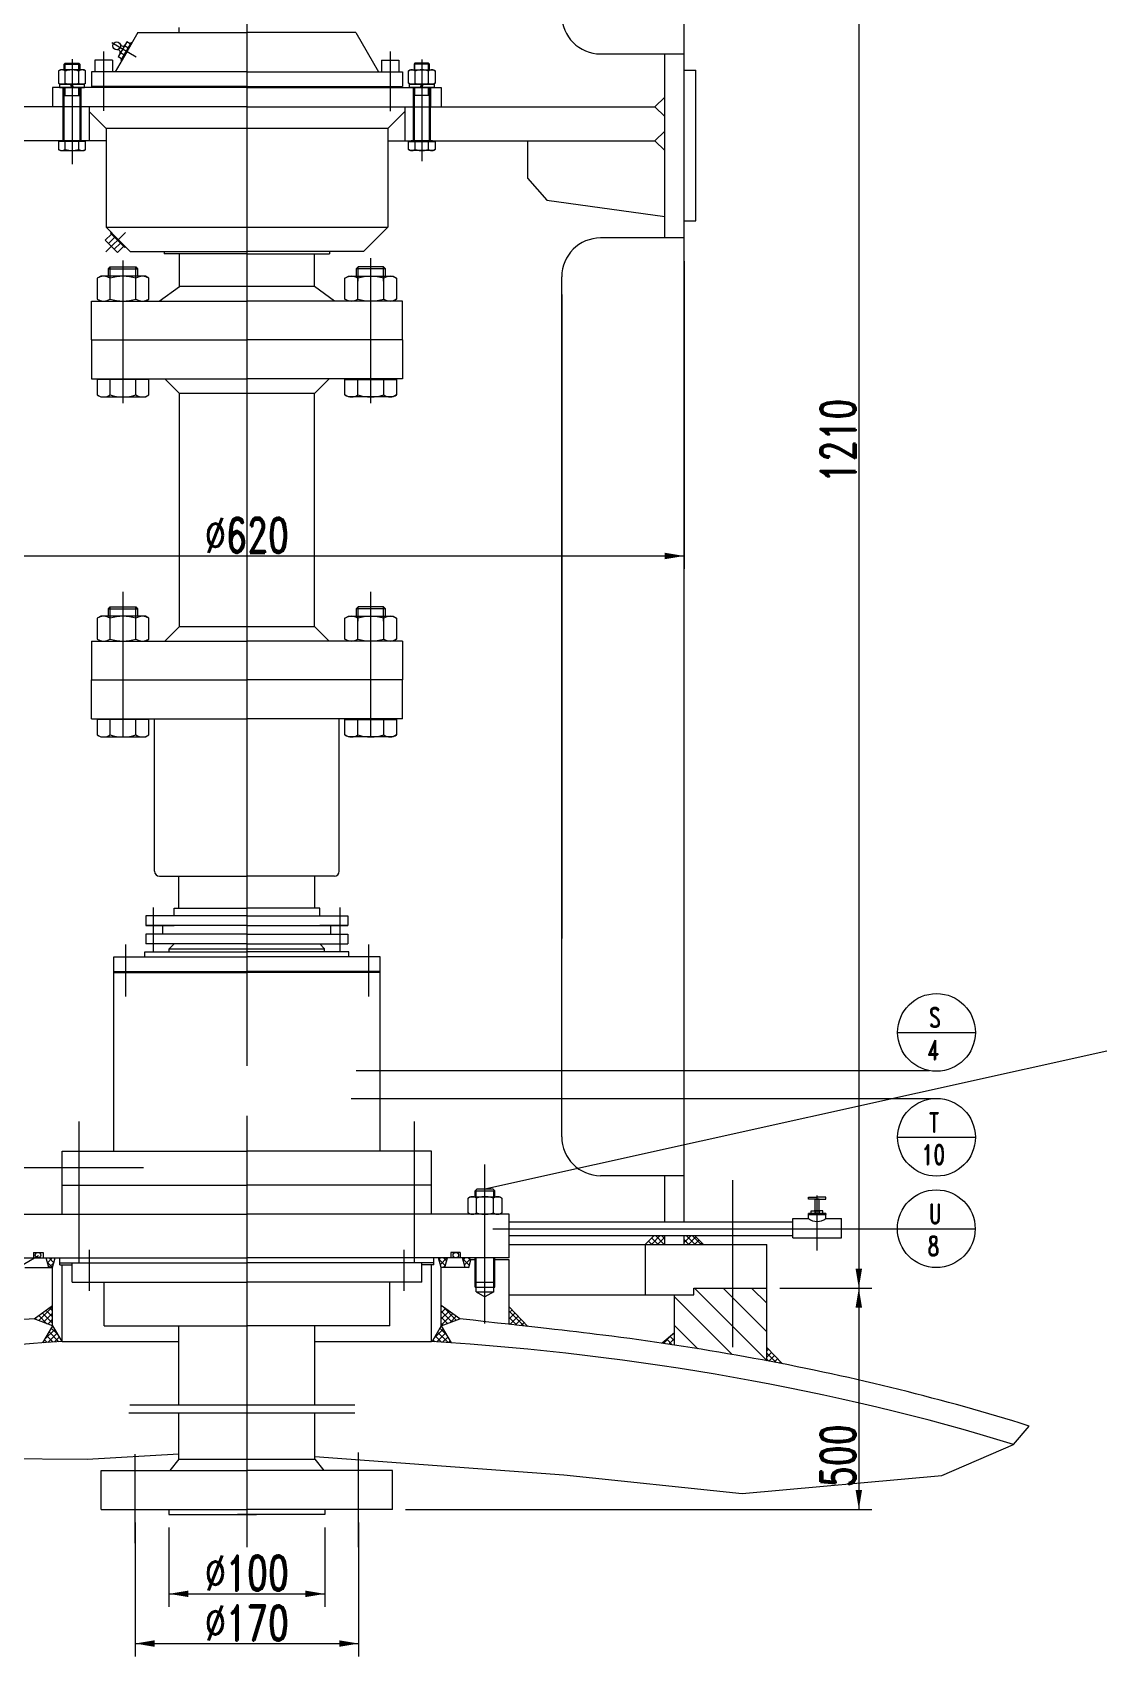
# Model space of a CAD drawing. Header units: millimetres. Extents: x -4 to 1185, y 4 to 845.
# Drawn here: x 492.6 to 647.9, y 469.7 to 706.4 of the extents above; entities that cross this region are included whole.
import ezdxf

# ---------------------------------------------------------------- set-up
doc = ezdxf.new("R2010")
doc.units = ezdxf.units.MM
doc.header["$LTSCALE"] = 20
for name, pattern in [('1BLOCK$0$DASHDOT-M', [25, 20, -2, 1, -2]), ('DASHDOT-M', [25, 20, -2, 1, -2]), ('DIVIDE-M', [27, 20, -2, 0.5, -2, 0.5, -2])]:
    doc.linetypes.add(name, pattern=pattern)
doc.layers.get('0').update_dxf_attribs({"lineweight": 18})
for name, color, linetype, lineweight in [('A1', 4, 'Continuous', 18), ('M1', 7, 'Continuous', 18), ('剖面线层', 4, 'Continuous', 18)]:
    doc.layers.add(name, color=color, linetype=linetype, lineweight=lineweight)
doc.styles.add('HZ', font='romand.shx', dxfattribs={"width": 0.7, "bigfont": 'hz.shx'})
doc.styles.add('ROMANS', font='romans.shx', dxfattribs={"width": 0.7, "bigfont": 'gbcbig.shx'})
doc.dimstyles.get("Standard").update_dxf_attribs({"dimtxt": 9, "dimasz": 2.5, "dimexe": 2, "dimexo": 0.5, "dimgap": 0.7, "dimtad": 1, "dimdec": 3, "dimrnd": 1, "dimdsep": 46, "dimtxsty": 'ROMANS', "dimcen": 0.09, "dimdle": 5, "dimadec": 0, "dimazin": 0, "dimtfac": 1, "dimtdec": 3, "dimtmove": 2, "dimatfit": 3, "dimfxl": 0, "dimtolj": 1, "dimarcsym": 0})

# ---------------------------------------------------------------- blocks, each defined once
blk = doc.blocks.new('*X40')
at = {"layer": 'A1', "linetype": 'Continuous', "transparency": 16777216}
for points in [[(460.16, 630.11), (462.99, 630.58), (462.99, 629.64)], [(587.55, 630.11), (584.72, 630.58), (584.72, 629.64)]]:
    blk.add_hatch(color=0, dxfattribs=at).paths.add_polyline_path(points, flags=0)
at = {"layer": 'A1', "color": 0, "linetype": 'Continuous', "transparency": 16777216}
for p, q in [((460.16, 673.09), (460.16, 628.22)), ((587.55, 673.09), (587.55, 628.22)), ((460.16, 630.11), (587.55, 630.11))]:
    blk.add_line(p, q, dxfattribs=at)
at = {"layer": 'A1', "color": 0, "linetype": 'Continuous', "transparency": 16777216, "insert": (523.86, 633.13), "char_height": 5.096, "width": 20.8924, "attachment_point": 5, "style": 'HZ'}
blk.add_mtext('%%C620', dxfattribs=at)
blk = doc.blocks.new('*X41')
at = {"layer": 'A1', "linetype": 'Continuous', "transparency": 16777216}
for points in [[(613, 770.42), (613.47, 767.59), (612.53, 767.59)], [(613, 523.42), (613.47, 526.25), (612.53, 526.25)]]:
    blk.add_hatch(color=0, dxfattribs=at).paths.add_polyline_path(points, flags=0)
at = {"layer": 'A1', "color": 0, "linetype": 'Continuous', "transparency": 16777216}
for p, q in [((593.69, 770.42), (614.89, 770.42)), ((613, 770.42), (613, 523.42)), ((601.47, 523.42), (614.89, 523.42))]:
    blk.add_line(p, q, dxfattribs=at)
at = {"layer": 'A1', "color": 0, "linetype": 'Continuous', "transparency": 16777216, "insert": (609.98, 646.92), "char_height": 5.096, "width": 15.7967, "attachment_point": 5, "rotation": 90, "style": 'HZ'}
blk.add_mtext('1210', dxfattribs=at)
blk = doc.blocks.new('*X42')
at = {"layer": 'A1', "linetype": 'Continuous', "transparency": 16777216}
for points in [[(613, 523.42), (613.47, 520.59), (612.53, 520.59)], [(613, 491.18), (613.47, 494.01), (612.53, 494.01)]]:
    blk.add_hatch(color=0, dxfattribs=at).paths.add_polyline_path(points, flags=0)
at = {"layer": 'A1', "color": 0, "linetype": 'Continuous', "transparency": 16777216}
for p, q in [((601.47, 523.42), (614.89, 523.42)), ((613, 523.42), (613, 491.18)), ((546.98, 491.18), (614.89, 491.18))]:
    blk.add_line(p, q, dxfattribs=at)
at = {"layer": 'A1', "color": 0, "linetype": 'Continuous', "transparency": 16777216, "insert": (609.98, 499), "char_height": 5.096, "width": 13.2489, "attachment_point": 5, "rotation": 90, "style": 'HZ'}
blk.add_mtext('500', dxfattribs=at)
blk = doc.blocks.new('*X43')
at = {"layer": 'A1', "linetype": 'Continuous', "transparency": 16777216}
for points in [[(512.49, 478.88), (515.32, 479.35), (515.32, 478.41)], [(535.22, 478.88), (532.39, 479.35), (532.39, 478.41)]]:
    blk.add_hatch(color=0, dxfattribs=at).paths.add_polyline_path(points, flags=0)
at = {"layer": 'A1', "color": 0, "linetype": 'Continuous', "transparency": 16777216}
for p, q in [((512.49, 488.55), (512.49, 476.99)), ((535.22, 488.55), (535.22, 476.99)), ((512.49, 478.88), (535.22, 478.88))]:
    blk.add_line(p, q, dxfattribs=at)
at = {"layer": 'A1', "color": 0, "linetype": 'Continuous', "transparency": 16777216, "insert": (523.86, 481.9), "char_height": 5.096, "width": 19.3637, "attachment_point": 5, "style": 'HZ'}
blk.add_mtext('%%C100', dxfattribs=at)
blk = doc.blocks.new('*X44')
at = {"layer": 'A1', "linetype": 'Continuous', "transparency": 16777216}
for points in [[(507.58, 471.64), (510.41, 472.11), (510.41, 471.16)], [(540.13, 471.64), (537.3, 472.11), (537.3, 471.16)]]:
    blk.add_hatch(color=0, dxfattribs=at).paths.add_polyline_path(points, flags=0)
at = {"layer": 'A1', "color": 0, "linetype": 'Continuous', "transparency": 16777216}
for p, q in [((507.58, 489.29), (507.58, 469.75)), ((540.13, 489.29), (540.13, 469.75)), ((507.58, 471.64), (540.13, 471.64))]:
    blk.add_line(p, q, dxfattribs=at)
at = {"layer": 'A1', "color": 0, "linetype": 'Continuous', "transparency": 16777216, "insert": (523.86, 474.65), "char_height": 5.096, "width": 19.3637, "attachment_point": 5, "style": 'HZ'}
blk.add_mtext('%%C170', dxfattribs=at)

msp = doc.modelspace()

# ---------------------------------------------------------------- hatches: boundary and pattern name
at = {"layer": '剖面线层'}
h = msp.add_hatch(dxfattribs=at)
h.set_pattern_fill('ANSI37', color=256, scale=0.2, style=0)
h.paths.add_polyline_path([(581.8905, 529.7935), (582.2412, 530.1441), (583.1901, 531.093), (584.7215, 531.093), (584.7215, 529.7935)], flags=0)
h = msp.add_hatch(dxfattribs=at)
h.set_pattern_fill('ANSI37', color=256, scale=0.2, style=0)
h.paths.add_polyline_path([(587.5524, 529.7935), (587.5524, 530.2134), (587.5524, 531.093), (589.0839, 531.093), (590.3834, 529.7935)], flags=0)
h = msp.add_hatch(dxfattribs=at)
h.set_pattern_fill('ANSI37', color=256, scale=0.2, style=0)
edge = h.paths.add_edge_path(flags=0)
edge.add_line((495.0012, 526.4105), (494.7828, 527.2256))
edge.add_line((494.7828, 527.2256), (494.6219, 527.826))
edge.add_line((494.6222, 527.8251), (494.623, 527.826))
edge.add_line((494.6219, 527.826), (495.9258, 527.826))
edge.add_line((495.9258, 527.826), (495.5465, 526.4105))
edge.add_line((495.5465, 526.4105), (495.0012, 526.4105))
h = msp.add_hatch(dxfattribs=at)
h.set_pattern_fill('ANSI37', color=256, scale=0.2, style=0)
h.paths.add_polyline_path([(552.1655, 526.4105), (551.9348, 527.2717), (551.7863, 527.826), (553.0901, 527.826), (552.7108, 526.4105)], flags=0)
h = msp.add_hatch(dxfattribs=at)
h.set_pattern_fill('ANSI37', color=256, scale=0.2, style=0)
h.paths.add_polyline_path([(555.6392, 526.4105), (555.3713, 527.4102), (555.2599, 527.826), (556.1996, 527.826), (556.4879, 527.5429), (556.1845, 526.4105)], flags=0)
h = msp.add_hatch(dxfattribs=at)
h.set_pattern_fill('ANSI37', color=256, scale=0.2, style=0)
h.paths.add_polyline_path([(492.859, 518.9694), (493.0609, 519.1132), (495.5465, 520.8849), (495.5465, 517.9241)], flags=0)
h = msp.add_hatch(dxfattribs=at)
h.set_pattern_fill('ANSI37', color=256, scale=0.2, style=0)
h.paths.add_polyline_path([(552.1655, 517.9241), (552.1655, 519.1585), (552.1655, 520.8849), (554.853, 518.9694)], flags=0)
h = msp.add_hatch(dxfattribs=at)
h.set_pattern_fill('ANSI37', color=256, scale=0.2, style=0)
edge = h.paths.add_edge_path(flags=0)
edge.add_line((562.0739, 518.1497), (562.0739, 518.9277))
edge.add_line((562.0739, 518.9277), (562.0739, 520.6923))
edge.add_line((562.0739, 520.6923), (564.7751, 517.8453))
edge.add_spline(control_points=[(564.7751, 517.8453), (563.927, 517.9409), (563.0296, 518.0419), (562.0739, 518.1497)], knot_values=[0, 0, 0, 0, 2.71830934, 2.71830934, 2.71830934, 2.71830934], weights=[1, 1, 1, 1], degree=3, periodic=0)
h = msp.add_hatch(dxfattribs=at)
h.set_pattern_fill('ANSI37', color=256, scale=0.2, style=0)
edge = h.paths.add_edge_path(flags=0)
edge.add_line((494.0978, 515.4601), (494.6338, 516.3718))
edge.add_line((494.6338, 516.3718), (495.5213, 517.8813))
edge.add_line((495.5213, 517.8813), (495.553, 517.913))
edge.add_line((495.553, 517.913), (496.8848, 515.6479))
edge.add_ellipse((523.856, 410.3473), major_axis=(-212.3214, 0), ratio=0.5, start_angle=284.366615, end_angle=285.807232)
edge = h.paths.add_edge_path(flags=0)
edge.add_line((550.8272, 515.6479), (550.9723, 515.8947))
edge.add_line((550.9723, 515.8947), (552.1655, 517.9241))
edge.add_line((552.1655, 517.9241), (553.6143, 515.4601))
edge.add_ellipse((523.856, 410.3473), major_axis=(-212.3214, 0), ratio=0.5, start_angle=254.192768, end_angle=255.633385)
h = msp.add_hatch(dxfattribs=at)
h.set_pattern_fill('ANSI37', color=256, scale=0.2, style=0)
edge = h.paths.add_edge_path(flags=0)
edge.add_line((584.3339, 515.4012), (584.4937, 515.535))
edge.add_line((584.4937, 515.535), (586.137, 516.9112))
edge.add_line((586.137, 516.9112), (586.137, 515.1313))
edge.add_spline(control_points=[(586.137, 515.1313), (585.5367, 515.2226), (584.9357, 515.3126), (584.3339, 515.4012)], knot_values=[0, 0, 0, 0, 1.82313504, 1.82313504, 1.82313504, 1.82313504], weights=[1, 1, 1, 1], degree=3, periodic=0)
h = msp.add_hatch(dxfattribs=at)
h.set_pattern_fill('ANSI37', color=256, scale=0.2, style=0)
edge = h.paths.add_edge_path(flags=0)
edge.add_line((599.584, 512.8888), (599.584, 513.9426))
edge.add_line((599.584, 513.9426), (599.584, 514.7916))
edge.add_line((599.584, 514.7916), (601.8657, 512.4008))
edge.add_spline(control_points=[(601.8657, 512.4008), (601.1268, 512.5454), (600.3864, 512.6879), (599.6444, 512.8284)], knot_values=[0, 0, 0, 0, 2.26199899, 2.26199899, 2.26199899, 2.26199899], weights=[1, 1, 1, 1], degree=3, periodic=0)
edge.add_line((599.6444, 512.8284), (599.584, 512.8888))

# ---------------------------------------------------------------- linework, layer by layer
at = {"color": 1, "linetype": 'DASHDOT-M'}
for p, q in [((523.856, 748.6261), (523.856, 555.8355)), ((502.9777, 703.6281), (502.9777, 694.9892)), ((507.7061, 702.7884), (504.1743, 704.8601)), ((544.7343, 703.6281), (544.7343, 694.9111)), ((498.3774, 702.5207), (498.3774, 687.1931)), ((549.3346, 702.4642), (549.3346, 687.6562)), ((506.1738, 677.2575), (503.3213, 674.4442)), ((506.1626, 573.5086), (506.1626, 565.8977)), ((541.5495, 573.5086), (541.5495, 565.8977)), ((523.856, 548.5398), (523.856, 485.6734)), ((606.9228, 528.9013), (606.9228, 536.9149))]:
    msp.add_line(p, q, dxfattribs=at)
at = {"color": 4, "linetype": 'Continuous'}
for p, q in [((507.9737, 706.3883), (506.3534, 703.5819)), ((507.9737, 706.3883), (523.856, 706.3883)), ((513.9477, 707.0946), (513.9477, 706.3883)), ((539.7383, 706.3883), (523.856, 706.3883)), ((539.7383, 706.3883), (543.0481, 700.6556)), ((506.3534, 703.5819), (504.6639, 700.6556)), ((506.3753, 705.0353), (505.113, 702.849)), ((505.6014, 702.5625), (505.113, 702.849)), ((505.9341, 703.1387), (505.4457, 703.4251)), ((506.9745, 704.9407), (505.4882, 702.3664)), ((506.5286, 704.1684), (506.0402, 704.4549)), ((506.8612, 704.7445), (506.3728, 705.031)), ((507.0966, 704.8691), (506.9745, 704.9407)), ((501.2084, 700.6556), (501.2084, 698.5324)), ((523.856, 700.6556), (501.2084, 700.6556)), ((501.7038, 702.3542), (501.7038, 700.6556)), ((504.2517, 702.3542), (501.7038, 702.3542)), ((504.2517, 702.3542), (504.2517, 700.6556)), ((505.6103, 702.2947), (505.4882, 702.3664)), ((523.856, 700.6556), (546.5036, 700.6556)), ((543.4604, 702.3542), (546.0082, 702.3542)), ((543.4604, 702.3542), (543.4604, 700.6556)), ((546.0082, 702.3542), (546.0082, 700.6556)), ((546.5036, 700.6556), (546.5036, 698.5324)), ((495.5465, 698.3909), (495.5465, 695.5599)), ((523.856, 698.3909), (495.5465, 698.3909)), ((497.1035, 698.3909), (497.1035, 695.5599)), ((499.6514, 698.3909), (499.6514, 695.5599)), ((523.856, 698.5324), (501.2084, 698.5324)), ((505.2425, 698.3909), (503.827, 698.3909)), ((523.856, 698.5324), (544.7343, 698.5324)), ((523.856, 698.3909), (544.7343, 698.3909)), ((544.7343, 698.5324), (546.5036, 698.5324)), ((544.7343, 698.3909), (552.1655, 698.3909)), ((548.0607, 698.3909), (548.0607, 695.5599)), ((548.0607, 698.3909), (548.0607, 695.5599)), ((550.6085, 698.3909), (550.6085, 695.5599)), ((550.6085, 698.3909), (550.6085, 695.5599)), ((552.1655, 698.3909), (552.1655, 695.5599)), ((497.1035, 695.5599), (495.5465, 695.5599)), ((500.8545, 695.5599), (497.1035, 695.5599)), ((500.8545, 695.5599), (500.8545, 694.8522)), ((500.8545, 694.8522), (503.3316, 692.3751)), ((523.856, 695.5599), (550.6085, 695.5599)), ((546.8575, 694.8522), (544.3804, 692.3751)), ((546.8575, 695.5599), (550.6085, 695.5599)), ((546.8575, 695.5599), (546.8575, 694.8522)), ((546.8575, 695.5599), (546.8575, 694.8522)), ((550.6085, 695.5599), (552.1655, 695.5599)), ((503.3316, 692.3751), (503.3316, 678.0066)), ((544.3804, 692.3751), (503.3316, 692.3751)), ((544.3804, 692.3751), (544.3804, 678.0066)), ((504.1284, 677.0096), (503.2214, 676.115)), ((503.3316, 678.0066), (544.3804, 678.0066)), ((503.3316, 678.0066), (505.12, 676.2182)), ((504.0691, 677.2691), (503.9683, 677.1697)), ((503.9683, 677.1697), (506.0702, 675.0678)), ((544.3804, 678.0066), (540.8417, 674.4679)), ((503.2214, 676.115), (505.003, 674.3334)), ((504.5988, 676.5392), (503.6913, 675.644)), ((505.4396, 675.6984), (504.5332, 674.8044)), ((505.91, 675.228), (505.003, 674.3334)), ((505.12, 676.2182), (506.8703, 674.4679)), ((506.171, 675.1672), (506.0702, 675.0678)), ((506.8703, 674.4679), (523.856, 674.4679)), ((511.8245, 674.4679), (511.8245, 674.114)), ((540.8417, 674.4679), (523.856, 674.4679)), ((535.8876, 674.4679), (535.8876, 674.114)), ((523.856, 674.114), (511.8245, 674.114)), ((523.856, 674.114), (535.8876, 674.114)), ((533.6936, 669.3736), (514.0185, 669.3736)), ((533.6936, 653.8034), (514.0185, 653.8034)), ((606.9228, 536.4002), (605.6488, 536.4002)), ((605.6561, 536.4002), (605.6561, 536.6833)), ((605.6561, 536.6833), (606.9301, 536.6833)), ((606.6397, 534.277), (606.6397, 536.4002)), ((606.6397, 536.4002), (606.9228, 536.4002)), ((607.2059, 536.4002), (606.9228, 536.4002)), ((606.9228, 536.4002), (608.1967, 536.4002)), ((608.204, 536.6833), (606.9301, 536.6833)), ((607.2059, 534.277), (607.2059, 536.4002)), ((608.204, 536.4002), (608.204, 536.6833)), ((603.3841, 533.5692), (605.6488, 533.5692)), ((603.3841, 530.7383), (603.3841, 533.5692)), ((605.6488, 533.5692), (605.6488, 534.277)), ((605.6488, 534.277), (605.6488, 534.1354)), ((605.6488, 534.1354), (605.6488, 534.277)), ((605.6488, 534.277), (606.0735, 534.277)), ((605.6488, 534.277), (606.9228, 534.277)), ((606.9228, 534.277), (605.6488, 534.277)), ((605.6488, 534.1354), (606.9228, 534.1354)), ((606.9228, 534.1354), (605.6488, 534.1354)), ((606.0735, 534.277), (606.0735, 534.7016)), ((606.0735, 534.7016), (606.9228, 534.7016)), ((606.9228, 534.7016), (606.4981, 534.7016)), ((606.4981, 534.7016), (606.6397, 534.7016)), ((606.6397, 534.7016), (606.6397, 534.277)), ((607.7721, 534.7016), (606.9228, 534.7016)), ((606.9228, 534.7016), (607.3474, 534.7016)), ((606.9228, 534.277), (608.1967, 534.277)), ((608.1967, 534.277), (606.9228, 534.277)), ((606.9228, 534.1354), (608.1967, 534.1354)), ((608.1967, 534.1354), (606.9228, 534.1354)), ((607.2059, 534.7016), (607.2059, 534.277)), ((607.3474, 534.7016), (607.2059, 534.7016)), ((607.7721, 534.277), (607.7721, 534.7016)), ((608.1967, 534.277), (607.7721, 534.277)), ((608.1967, 534.1354), (608.1967, 534.277)), ((608.1967, 534.277), (608.1967, 534.1354)), ((608.1967, 533.5692), (608.1967, 534.277)), ((608.1967, 533.5692), (610.4615, 533.5692)), ((610.4615, 530.7383), (610.4615, 533.5692)), ((603.3841, 530.7383), (605.6488, 530.7383)), ((603.3841, 530.7383), (610.4615, 530.7383))]:
    msp.add_line(p, q, dxfattribs=at)
at = {"color": 4, "linetype": 'DASHDOT-M'}
for p, q in [((492.7863, 528.6356), (492.7863, 527.826)), ((494.1593, 528.6356), (494.1593, 527.826)), ((553.5527, 528.6356), (553.5527, 527.826)), ((553.5527, 528.6356), (553.5527, 527.826)), ((553.5527, 528.6356), (553.5527, 527.826)), ((554.9257, 528.6356), (554.9257, 527.826)), ((554.9257, 528.6356), (554.9257, 527.826)), ((554.9257, 528.6356), (554.9257, 527.826))]:
    msp.add_line(p, q, dxfattribs=at)
at = {"color": 4, "linetype": 'Continuous'}
msp.add_circle((504.8878, 704.4416), 0.5671, dxfattribs=at)
for centre, radius, start, end in [((505.027, 703.4924), 0.3822, 324.752417, 101.830877), ((505.7842, 704.7833), 0.3822, 197.377942, 334.456402), ((606.9228, 535.2678), 2.1232, 233.130102, 306.869898)]:
    msp.add_arc(centre, radius, start, end, dxfattribs=at)
at = {"layer": 'A1', "color": 4, "linetype": 'Continuous'}
for p, q in [((587.5524, 533.0747), (587.5524, 767.3656)), ((587.5524, 533.0747), (587.5524, 764.7625)), ((575.3849, 703.2616), (587.5524, 703.2616)), ((584.7215, 676.451), (584.7215, 703.2616)), ((584.7215, 676.451), (584.7215, 703.2616)), ((587.5524, 700.9025), (589.251, 700.9025)), ((589.251, 678.9626), (589.251, 700.9025)), ((584.7215, 696.9754), (583.306, 695.5599)), ((523.856, 695.5599), (464.406, 695.5599)), ((500.8545, 694.8522), (500.8545, 690.6057)), ((546.8575, 694.8522), (546.8575, 690.6057)), ((552.1655, 695.5599), (583.306, 695.5599)), ((583.306, 695.5599), (584.7215, 694.1444)), ((584.7215, 692.0212), (583.306, 690.6057)), ((503.3316, 690.6057), (464.406, 690.6057)), ((544.3804, 690.6057), (583.306, 690.6057)), ((564.7276, 690.6057), (564.7276, 685.1841)), ((583.306, 690.6057), (584.7215, 689.1903)), ((564.7276, 685.1841), (567.5313, 681.9616)), ((567.5313, 681.9616), (584.7215, 679.5606)), ((587.5524, 678.9626), (589.251, 678.9626)), ((587.5524, 676.451), (575.3849, 676.451)), ((503.6855, 671.9686), (503.9509, 672.234)), ((503.9509, 672.234), (507.6665, 672.234)), ((503.9509, 671.9686), (503.9509, 672.234)), ((507.6665, 672.234), (507.9319, 671.9686)), ((507.6665, 671.9686), (507.6665, 672.234)), ((514.0185, 669.3736), (514.0185, 674.114)), ((533.6936, 669.3736), (533.6936, 674.114)), ((533.6936, 669.3736), (533.6936, 672.6433)), ((540.0455, 672.234), (539.7801, 671.9686)), ((540.0455, 671.9686), (540.0455, 672.234)), ((543.7612, 672.234), (540.0455, 672.234)), ((543.7612, 671.9686), (543.7612, 672.234)), ((544.0266, 671.9686), (543.7612, 672.234)), ((502.5531, 670.874), (502.0495, 670.5832)), ((502.0495, 670.5832), (502.0495, 667.5412)), ((505.8087, 670.874), (502.5531, 670.874)), ((503.6855, 670.874), (503.6855, 671.9686)), ((503.6855, 671.9686), (507.9319, 671.9686)), ((503.9291, 667.5412), (503.9291, 670.5832)), ((503.9509, 670.1663), (503.9509, 671.9686)), ((509.0643, 670.874), (505.8087, 670.874)), ((507.6665, 670.1663), (507.6665, 671.9686)), ((507.6883, 667.5412), (507.6883, 670.5832)), ((507.9319, 671.9686), (507.9319, 670.874)), ((509.5679, 670.5832), (509.0643, 670.874)), ((509.5679, 667.5412), (509.5679, 670.5832)), ((538.1441, 670.5832), (538.6477, 670.874)), ((538.1441, 667.5412), (538.1441, 670.5832)), ((538.6477, 670.874), (541.9033, 670.874)), ((544.0266, 671.9686), (539.7801, 671.9686)), ((539.7801, 671.9686), (539.7801, 670.874)), ((540.0237, 667.5412), (540.0237, 670.5832)), ((540.0455, 670.1663), (540.0455, 671.9686)), ((541.9033, 670.874), (545.1589, 670.874)), ((543.7612, 670.1663), (543.7612, 671.9686)), ((543.783, 667.5412), (543.783, 670.5832)), ((544.0266, 670.874), (544.0266, 671.9686)), ((545.1589, 670.874), (545.6626, 670.5832)), ((545.6626, 670.5832), (545.6626, 667.5412)), ((569.723, 545.472), (569.723, 670.7891)), ((502.0495, 667.5412), (502.5531, 667.2504)), ((509.0643, 667.2504), (509.5679, 667.5412)), ((511.0764, 667.2504), (514.0185, 669.3736)), ((536.6356, 667.2504), (533.6936, 669.3736)), ((538.6477, 667.2504), (538.1441, 667.5412)), ((545.6626, 667.5412), (545.1589, 667.2504)), ((569.723, 668.186), (569.723, 574.3922)), ((501.2084, 661.5885), (501.2084, 667.2504)), ((501.2084, 667.2504), (505.8087, 667.2504)), ((503.3316, 667.2504), (523.856, 667.2504)), ((505.8087, 667.2504), (509.0643, 667.2504)), ((544.3804, 667.2504), (523.856, 667.2504)), ((541.9033, 667.2504), (538.6477, 667.2504)), ((546.5036, 667.2504), (541.9033, 667.2504)), ((546.5036, 661.5885), (546.5036, 667.2504)), ((501.2084, 661.5885), (501.2084, 655.9266)), ((501.2084, 661.5885), (523.856, 661.5885)), ((508.4273, 661.5885), (511.8245, 661.5885)), ((508.4273, 661.5885), (511.8245, 661.5885)), ((508.4273, 661.5885), (511.8245, 661.5885)), ((546.5036, 661.5885), (523.856, 661.5885)), ((539.2847, 661.5885), (535.8876, 661.5885)), ((539.2847, 661.5885), (535.8876, 661.5885)), ((539.2847, 661.5885), (535.8876, 661.5885)), ((546.5036, 661.5885), (546.5036, 655.9266)), ((501.2084, 655.9266), (508.8307, 655.9266)), ((502.0495, 655.8133), (502.0495, 653.5704)), ((505.8087, 655.8133), (502.0495, 655.8133)), ((502.7867, 655.8133), (502.7867, 655.9266)), ((503.3316, 655.9266), (523.856, 655.9266)), ((503.9291, 653.5704), (503.9291, 655.8133)), ((509.5679, 655.8133), (505.8087, 655.8133)), ((507.6883, 653.5704), (507.6883, 655.8133)), ((508.8307, 655.9266), (508.8307, 655.8133)), ((509.5679, 653.5704), (509.5679, 655.8133)), ((511.8952, 655.9266), (514.0185, 653.8034)), ((544.3804, 655.9266), (523.856, 655.9266)), ((535.8168, 655.9266), (533.6936, 653.8034)), ((538.1441, 655.8133), (541.9033, 655.8133)), ((538.1441, 653.5704), (538.1441, 655.8133)), ((546.5036, 655.9266), (538.8813, 655.9266)), ((538.8813, 655.9266), (538.8813, 655.8133)), ((540.0237, 653.5704), (540.0237, 655.8133)), ((541.9033, 655.8133), (545.6626, 655.8133)), ((543.783, 653.5704), (543.783, 655.8133)), ((544.9254, 655.8133), (544.9254, 655.9266)), ((545.6626, 655.8133), (545.6626, 653.5704)), ((502.0495, 653.5704), (502.5531, 653.2796)), ((502.5531, 653.2796), (509.0643, 653.2796)), ((509.0643, 653.2796), (509.5679, 653.5704)), ((514.0185, 619.8319), (514.0185, 653.8034)), ((533.6936, 619.8319), (533.6936, 653.8034)), ((538.6477, 653.2796), (538.1441, 653.5704)), ((545.1589, 653.2796), (538.6477, 653.2796)), ((545.6626, 653.5704), (545.1589, 653.2796)), ((503.6855, 622.427), (503.9509, 622.6924)), ((503.6855, 622.427), (507.9319, 622.427)), ((503.6855, 621.3323), (503.6855, 622.427)), ((503.9509, 622.6924), (507.6665, 622.6924)), ((503.9509, 622.427), (503.9509, 622.6924)), ((503.9509, 620.6246), (503.9509, 622.427)), ((507.6665, 622.6924), (507.9319, 622.427)), ((507.6665, 622.427), (507.6665, 622.6924)), ((507.6665, 620.6246), (507.6665, 622.427)), ((507.9319, 622.427), (507.9319, 621.3323)), ((540.0455, 622.6924), (539.7801, 622.427)), ((539.7801, 622.427), (539.7801, 621.3323)), ((544.0266, 622.427), (539.7801, 622.427)), ((543.7612, 622.6924), (540.0455, 622.6924)), ((540.0455, 622.427), (540.0455, 622.6924)), ((540.0455, 620.6246), (540.0455, 622.427)), ((544.0266, 622.427), (543.7612, 622.6924)), ((543.7612, 622.427), (543.7612, 622.6924)), ((543.7612, 620.6246), (543.7612, 622.427)), ((544.0266, 621.3323), (544.0266, 622.427)), ((502.5531, 621.3323), (502.0495, 621.0416)), ((502.0495, 621.0416), (502.0495, 617.9995)), ((505.8087, 621.3323), (502.5531, 621.3323)), ((503.9291, 617.9995), (503.9291, 621.0416)), ((509.0643, 621.3323), (505.8087, 621.3323)), ((507.6883, 617.9995), (507.6883, 621.0416)), ((509.5679, 621.0416), (509.0643, 621.3323)), ((509.5679, 617.9995), (509.5679, 621.0416)), ((538.1441, 621.0416), (538.6477, 621.3323)), ((538.1441, 617.9995), (538.1441, 621.0416)), ((538.6477, 621.3323), (541.9033, 621.3323)), ((540.0237, 617.9995), (540.0237, 621.0416)), ((541.9033, 621.3323), (545.1589, 621.3323)), ((543.783, 617.9995), (543.783, 621.0416)), ((545.1589, 621.3323), (545.6626, 621.0416)), ((545.6626, 621.0416), (545.6626, 617.9995)), ((501.2084, 617.7087), (501.2084, 612.0468)), ((501.2084, 617.7087), (523.856, 617.7087)), ((502.0495, 617.9995), (502.5531, 617.7087)), ((502.5531, 617.7087), (505.8087, 617.7087)), ((505.8087, 617.7087), (509.0643, 617.7087)), ((509.0643, 617.7087), (509.5679, 617.9995)), ((514.0185, 619.8319), (511.8952, 617.7087)), ((514.0185, 619.8319), (533.6936, 619.8319)), ((546.5036, 617.7087), (523.856, 617.7087)), ((533.6936, 619.8319), (535.8168, 617.7087)), ((538.6477, 617.7087), (538.1441, 617.9995)), ((541.9033, 617.7087), (538.6477, 617.7087)), ((545.1589, 617.7087), (541.9033, 617.7087)), ((545.6626, 617.9995), (545.1589, 617.7087)), ((546.5036, 617.7087), (546.5036, 612.0468)), ((501.2084, 606.3849), (501.2084, 612.0468)), ((501.2084, 612.0468), (523.856, 612.0468)), ((508.4273, 612.0468), (511.8245, 612.0468)), ((546.5036, 612.0468), (523.856, 612.0468)), ((539.4263, 612.0468), (535.8876, 612.0468)), ((539.4263, 612.0468), (535.8876, 612.0468)), ((546.5036, 606.3849), (546.5036, 612.0468)), ((501.2084, 606.3849), (523.856, 606.3849)), ((502.0495, 606.2717), (502.0495, 604.0287)), ((505.8087, 606.2717), (502.0495, 606.2717)), ((502.7867, 606.2717), (502.7867, 606.3849)), ((502.7867, 606.3849), (508.8307, 606.3849)), ((503.9291, 604.0287), (503.9291, 606.2717)), ((509.5679, 606.2717), (505.8087, 606.2717)), ((507.6883, 604.0287), (507.6883, 606.2717)), ((508.8307, 606.3849), (508.8307, 606.2717)), ((509.5679, 604.0287), (509.5679, 606.2717)), ((510.409, 584.1619), (510.409, 606.3849)), ((546.5036, 606.3849), (523.856, 606.3849)), ((537.303, 584.1619), (537.303, 606.3849)), ((538.1441, 604.0287), (538.1441, 606.2717)), ((538.1441, 606.2717), (541.9033, 606.2717)), ((544.9254, 606.3849), (538.8813, 606.3849)), ((538.8813, 606.3849), (538.8813, 606.2717)), ((540.0237, 604.0287), (540.0237, 606.2717)), ((541.9033, 606.2717), (545.6626, 606.2717)), ((543.783, 604.0287), (543.783, 606.2717)), ((544.9254, 606.2717), (544.9254, 606.3849)), ((545.6626, 606.2717), (545.6626, 604.0287)), ((502.0495, 604.0287), (502.5531, 603.738)), ((502.5531, 603.738), (509.0643, 603.738)), ((509.0643, 603.738), (509.5679, 604.0287)), ((538.6477, 603.738), (538.1441, 604.0287)), ((545.1589, 603.738), (538.6477, 603.738)), ((545.6626, 604.0287), (545.1589, 603.738)), ((511.1167, 583.4542), (523.856, 583.4542)), ((513.9477, 578.7831), (513.9477, 583.4542)), ((513.9477, 583.4542), (523.856, 583.4542)), ((513.9477, 578.7831), (513.9477, 582.3218)), ((533.7643, 583.4542), (523.856, 583.4542)), ((536.5953, 583.4542), (523.856, 583.4542)), ((533.7643, 578.7831), (533.7643, 583.4542)), ((533.7643, 578.7831), (533.7643, 582.3218)), ((533.7643, 578.7831), (533.7643, 582.3218)), ((523.856, 577.6608), (509.1527, 577.6608)), ((509.1527, 577.6608), (509.1527, 576.2453)), ((513.2399, 578.7831), (523.856, 578.7831)), ((513.2399, 577.6608), (513.2399, 578.7831)), ((534.4721, 578.7831), (523.856, 578.7831)), ((523.856, 577.6608), (538.5594, 577.6608)), ((534.4721, 577.6608), (534.4721, 578.7831)), ((534.4721, 577.6608), (534.4721, 578.7831)), ((534.4721, 577.6608), (538.5594, 577.6608)), ((538.5594, 577.6608), (538.5594, 576.2453)), ((538.5594, 577.6608), (538.5594, 576.2453)), ((509.1527, 576.2453), (513.2399, 576.2453)), ((523.856, 576.2453), (509.1527, 576.2453)), ((511.6227, 575.012), (511.6227, 576.2453)), ((523.856, 576.2453), (538.5594, 576.2453)), ((538.5594, 576.2453), (534.4721, 576.2453)), ((536.0893, 575.012), (536.0893, 576.2453)), ((536.0893, 575.012), (536.0893, 576.0575)), ((523.856, 575.012), (509.1527, 575.012)), ((509.1527, 575.012), (509.1527, 573.5965)), ((523.856, 573.5965), (509.1527, 573.5965)), ((513.2399, 573.5965), (512.5322, 572.8533)), ((512.5322, 572.8533), (535.1798, 572.8533)), ((512.5322, 572.4135), (512.5322, 572.8533)), ((523.856, 575.012), (538.5594, 575.012)), ((523.856, 573.5965), (538.5594, 573.5965)), ((534.4721, 573.5965), (535.1798, 572.8533)), ((535.1798, 572.4135), (535.1798, 572.8533)), ((538.5594, 575.012), (538.5594, 573.5965)), ((538.5594, 574.8241), (538.5594, 573.5965)), ((504.4656, 543.3962), (504.4656, 571.7057)), ((504.4656, 571.7057), (523.856, 571.7057)), ((508.9935, 572.4135), (523.856, 572.4135)), ((508.9935, 571.7057), (508.9935, 572.4135)), ((538.7185, 572.4135), (523.856, 572.4135)), ((543.2464, 571.7057), (523.856, 571.7057)), ((538.7185, 571.7057), (538.7185, 572.4135)), ((543.2464, 543.3962), (543.2464, 571.7057)), ((543.2464, 543.3962), (543.2464, 571.7057)), ((504.4656, 569.5825), (523.856, 569.5825)), ((504.4656, 569.441), (523.856, 569.441)), ((543.2464, 569.5825), (523.856, 569.5825)), ((543.2464, 569.441), (523.856, 569.441)), ((496.962, 534.1956), (496.962, 543.3962)), ((496.962, 543.3962), (523.856, 543.3962)), ((550.7501, 543.3962), (523.856, 543.3962)), ((550.7501, 543.3962), (543.2464, 543.3962)), ((550.7501, 534.1956), (550.7501, 543.3962)), ((587.5524, 539.8101), (575.3849, 539.8101)), ((584.7215, 533.0747), (584.7215, 539.8101)), ((584.7215, 533.0747), (584.7215, 539.8101)), ((496.962, 538.442), (523.856, 538.442)), ((550.7501, 538.442), (523.856, 538.442)), ((557.1197, 536.7435), (557.1197, 537.5928)), ((557.1197, 537.5928), (559.9507, 537.5928)), ((557.4028, 537.8759), (559.6676, 537.8759)), ((559.9507, 536.7435), (559.9507, 537.5928)), ((485.6382, 534.1956), (523.856, 534.1956)), ((562.0739, 534.1956), (523.856, 534.1956)), ((562.0739, 527.826), (562.0739, 534.1956)), ((562.0739, 533.0747), (603.3841, 533.0747)), ((562.0739, 531.093), (603.3841, 531.093)), ((583.1901, 531.093), (581.8905, 529.7935)), ((584.7215, 529.7935), (584.7215, 531.093)), ((587.5524, 529.7935), (587.5524, 531.093)), ((587.5524, 530.9259), (587.5524, 531.093)), ((590.3834, 529.7935), (589.0839, 531.093)), ((485.6382, 527.826), (523.856, 527.826)), ((492.7863, 528.6356), (494.1593, 528.6356)), ((495.0012, 526.4105), (494.6219, 527.826)), ((495.5465, 526.4105), (495.9258, 527.826)), ((496.6081, 526.8351), (496.6081, 527.826)), ((562.0739, 527.826), (523.856, 527.826)), ((551.1039, 526.8351), (551.1039, 527.826)), ((551.1039, 526.8351), (551.1039, 527.826)), ((562.0739, 527.826), (551.1039, 527.826)), ((552.1655, 526.4105), (551.7863, 527.826)), ((552.7108, 526.4105), (553.0901, 527.826)), ((554.9257, 528.6356), (553.5527, 528.6356)), ((554.9257, 528.6356), (553.5527, 528.6356)), ((554.9257, 528.6356), (553.5527, 528.6356)), ((555.6392, 526.4105), (555.2599, 527.826)), ((556.1996, 527.826), (556.4879, 527.5429)), ((557.1197, 524.2873), (557.1197, 527.826)), ((557.1197, 524.2873), (557.1197, 527.826)), ((559.9507, 524.2873), (559.9507, 527.826)), ((559.9507, 524.2873), (559.9507, 527.826)), ((562.0739, 529.7935), (599.584, 529.7935)), ((581.8905, 529.7935), (581.8905, 522.433)), ((599.584, 512.8398), (599.584, 529.7935)), ((491.5275, 526.4105), (495.5465, 526.4105)), ((495.5465, 517.9241), (495.5465, 526.4105)), ((496.6081, 527.1182), (523.856, 527.1182)), ((496.6081, 526.8351), (498.3774, 526.8351)), ((496.962, 515.6529), (496.962, 526.8351)), ((498.3774, 524.2873), (498.3774, 527.1182)), ((551.1039, 527.1182), (523.856, 527.1182)), ((549.3346, 524.2873), (549.3346, 527.1182)), ((551.1039, 526.8351), (549.3346, 526.8351)), ((550.7501, 515.6529), (550.7501, 526.8351)), ((550.7501, 515.6529), (550.7501, 526.8351)), ((552.1655, 517.9241), (552.1655, 526.4105)), ((556.1845, 526.4105), (552.1655, 526.4105)), ((556.1845, 526.4105), (556.4879, 527.5429)), ((557.1197, 527.5429), (556.4879, 527.5429)), ((562.0739, 527.5429), (559.9507, 527.5429)), ((562.0739, 518.1497), (562.0739, 527.5429)), ((562.0739, 518.3264), (562.0739, 527.5429)), ((498.3774, 524.2873), (523.856, 524.2873)), ((503.0485, 517.9176), (503.0485, 524.2873)), ((549.3346, 524.2873), (523.856, 524.2873)), ((544.6635, 517.9176), (544.6635, 524.2873)), ((557.1197, 524.2873), (559.9507, 524.2873)), ((557.1197, 524.2873), (559.9507, 524.2873)), ((557.1197, 523.5795), (559.9507, 523.5795)), ((557.1197, 523.5795), (559.9507, 523.5795)), ((557.2613, 522.8718), (557.2613, 524.2873)), ((557.2613, 522.8718), (557.2613, 524.2873)), ((559.8091, 522.8718), (559.8091, 524.2873)), ((559.8091, 522.8718), (559.8091, 524.2873)), ((588.9679, 523.4238), (599.584, 523.4238)), ((588.9679, 522.433), (588.9679, 523.4238)), ((492.859, 518.9694), (495.5465, 520.8849)), ((554.853, 518.9694), (552.1655, 520.8849)), ((557.2613, 522.8718), (559.8091, 522.8718)), ((557.2613, 522.8718), (558.5352, 522.1363)), ((557.2613, 522.8718), (559.8091, 522.8718)), ((557.2613, 522.8718), (558.5352, 522.1363)), ((559.8091, 522.8718), (558.5352, 522.1363)), ((559.8091, 522.8718), (558.5352, 522.1363)), ((562.0739, 522.433), (588.9679, 522.433)), ((562.0739, 520.6923), (564.7751, 517.8453)), ((586.137, 515.1313), (586.137, 522.433)), ((495.5465, 517.9241), (492.859, 518.9694)), ((552.1655, 517.9241), (554.853, 518.9694)), ((495.5465, 517.9241), (494.0978, 515.4601)), ((495.5465, 517.9241), (496.8848, 515.6479)), ((503.0485, 517.9176), (523.856, 517.9176)), ((513.9477, 506.4374), (513.9477, 517.9176)), ((544.6635, 517.9176), (523.856, 517.9176)), ((533.7643, 506.4374), (533.7643, 517.9176)), ((552.1655, 517.9241), (550.8272, 515.6479)), ((552.1655, 517.9241), (553.6143, 515.4601)), ((586.137, 516.9112), (584.3339, 515.4012)), ((496.962, 515.6529), (513.9477, 515.6529)), ((533.7643, 515.6529), (550.7501, 515.6529)), ((599.584, 514.7916), (601.8657, 512.4008)), ((513.9477, 499.8716), (513.9477, 505.2732)), ((513.9477, 498.52), (513.9477, 505.2732)), ((533.7643, 499.8716), (533.7643, 505.2732)), ((533.7643, 498.52), (533.7643, 505.2732)), ((513.9477, 498.52), (512.6296, 496.843)), ((513.9477, 498.52), (533.7643, 498.52)), ((533.7643, 498.52), (535.0825, 496.843)), ((502.6239, 491.1811), (502.6239, 496.843)), ((502.6239, 496.843), (523.856, 496.843)), ((545.0882, 496.843), (523.856, 496.843)), ((545.0882, 491.1811), (545.0882, 496.843)), ((502.6239, 491.1811), (523.856, 491.1811)), ((512.4877, 491.1811), (512.4877, 490.4337)), ((512.4877, 490.4337), (525.2395, 490.4337)), ((535.2243, 490.4337), (522.4725, 490.4337)), ((545.0882, 491.1811), (523.856, 491.1811)), ((535.2243, 491.1811), (535.2243, 490.4337))]:
    msp.add_line(p, q, dxfattribs=at)
at = {"layer": 'A1', "color": 4, "linetype": '1BLOCK$0$DASHDOT-M'}
for p, q in [((496.6789, 700.9387), (496.4161, 700.787)), ((496.4161, 700.787), (496.4161, 698.9955)), ((498.3774, 700.9387), (496.6789, 700.9387)), ((497.2451, 701.788), (497.3866, 701.9295)), ((497.2451, 701.788), (499.5098, 701.788)), ((497.2451, 700.9387), (497.2451, 701.788)), ((497.3866, 701.9295), (499.3683, 701.9295)), ((497.3866, 701.788), (497.3866, 701.9295)), ((497.3968, 698.9955), (497.3968, 700.787)), ((500.076, 700.9387), (498.3774, 700.9387)), ((499.3581, 698.9955), (499.3581, 700.787)), ((499.3683, 701.9295), (499.5098, 701.788)), ((499.3683, 701.788), (499.3683, 701.9295)), ((499.5098, 701.788), (499.5098, 700.9387)), ((500.3388, 700.787), (500.076, 700.9387)), ((500.3388, 698.9955), (500.3388, 700.787)), ((547.3732, 700.787), (547.636, 700.9387)), ((547.3732, 698.9955), (547.3732, 700.787)), ((547.636, 700.9387), (549.3346, 700.9387)), ((548.3438, 701.9295), (548.2022, 701.788)), ((550.467, 701.788), (548.2022, 701.788)), ((548.2022, 701.788), (548.2022, 700.9387)), ((550.3254, 701.9295), (548.3438, 701.9295)), ((548.3438, 701.788), (548.3438, 701.9295)), ((548.3539, 698.9955), (548.3539, 700.787)), ((549.3346, 700.9387), (551.0332, 700.9387)), ((550.3153, 698.9955), (550.3153, 700.787)), ((550.467, 701.788), (550.3254, 701.9295)), ((550.3254, 701.788), (550.3254, 701.9295)), ((550.467, 700.9387), (550.467, 701.788)), ((551.0332, 700.9387), (551.2959, 700.787)), ((551.2959, 700.787), (551.2959, 698.9955)), ((496.4161, 698.9955), (496.6789, 698.8438)), ((500.1822, 698.8438), (496.5727, 698.8438)), ((496.5727, 698.8438), (496.5727, 698.3909)), ((496.5727, 698.3909), (500.1822, 698.3909)), ((496.6789, 698.8438), (498.3774, 698.8438)), ((497.1035, 690.6057), (497.1035, 698.3909)), ((497.2451, 690.6057), (497.2451, 698.3909)), ((498.3394, 698.3909), (498.1745, 698.8438)), ((498.3774, 698.8438), (500.076, 698.8438)), ((498.5804, 698.3909), (498.4155, 698.8438)), ((499.5098, 698.3909), (499.5098, 690.6057)), ((499.6514, 698.3909), (499.6514, 690.6057)), ((500.076, 698.8438), (500.3388, 698.9955)), ((500.1822, 698.3909), (500.1822, 698.8438)), ((547.636, 698.8438), (547.3732, 698.9955)), ((547.5299, 698.3909), (547.5299, 698.8438)), ((547.5299, 698.8438), (551.1393, 698.8438)), ((551.1393, 698.3909), (547.5299, 698.3909)), ((549.3346, 698.8438), (547.636, 698.8438)), ((548.0607, 698.3909), (548.0607, 690.6057)), ((548.2022, 698.3909), (548.2022, 690.6057)), ((549.1317, 698.3909), (549.2965, 698.8438)), ((551.0332, 698.8438), (549.3346, 698.8438)), ((549.3727, 698.3909), (549.5375, 698.8438)), ((550.467, 690.6057), (550.467, 698.3909)), ((550.6085, 690.6057), (550.6085, 698.3909)), ((551.2959, 698.9955), (551.0332, 698.8438)), ((551.1393, 698.8438), (551.1393, 698.3909)), ((497.2451, 697.2029), (499.5098, 697.2029)), ((550.467, 697.2029), (548.2022, 697.2029)), ((498.3774, 690.4925), (496.4161, 690.4925)), ((496.4161, 690.4925), (496.4161, 689.342)), ((496.4161, 689.342), (496.6789, 689.1903)), ((496.6789, 689.1903), (500.076, 689.1903)), ((496.8204, 690.4925), (496.8204, 690.6057)), ((496.8204, 690.6057), (499.9345, 690.6057)), ((497.3968, 689.342), (497.3968, 690.4925)), ((500.3388, 690.4925), (498.3774, 690.4925)), ((499.3581, 689.342), (499.3581, 690.4925)), ((499.9345, 690.6057), (499.9345, 690.4925)), ((500.076, 689.1903), (500.3388, 689.342)), ((500.3388, 689.342), (500.3388, 690.4925)), ((547.3732, 689.342), (547.3732, 690.4925)), ((547.3732, 690.4925), (549.3346, 690.4925)), ((547.636, 689.1903), (547.3732, 689.342)), ((551.0332, 689.1903), (547.636, 689.1903)), ((550.8916, 690.6057), (547.7776, 690.6057)), ((547.7776, 690.6057), (547.7776, 690.4925)), ((548.3539, 689.342), (548.3539, 690.4925)), ((549.3346, 690.4925), (551.2959, 690.4925)), ((550.3153, 689.342), (550.3153, 690.4925)), ((550.8916, 690.4925), (550.8916, 690.6057)), ((551.2959, 689.342), (551.0332, 689.1903)), ((551.2959, 690.4925), (551.2959, 689.342)), ((557.4028, 537.8759), (557.1197, 537.5928)), ((559.6676, 537.8759), (559.9507, 537.5928)), ((556.0835, 536.5538), (556.412, 536.7435)), ((556.0835, 534.3853), (556.0835, 536.5538)), ((556.412, 536.7435), (558.5352, 536.7435)), ((557.3093, 534.3853), (557.3093, 536.5538)), ((558.5352, 536.7435), (560.6584, 536.7435)), ((559.761, 534.3853), (559.761, 536.5538)), ((560.6584, 536.7435), (560.9869, 536.5538)), ((560.9869, 536.5538), (560.9869, 534.3853)), ((556.412, 534.1956), (556.0835, 534.3853)), ((560.9869, 534.3853), (560.6584, 534.1956))]:
    msp.add_line(p, q, dxfattribs=at)
at = {"layer": 'A1', "color": 7, "linetype": '1BLOCK$0$DASHDOT-M'}
for p, q in [((497.3866, 700.9387), (497.3866, 701.788)), ((499.3683, 700.9387), (499.3683, 701.788)), ((548.3438, 700.9387), (548.3438, 701.788)), ((550.3254, 700.9387), (550.3254, 701.788)), ((497.3866, 697.2029), (497.3866, 698.3909)), ((499.3683, 697.2029), (499.3683, 698.3909)), ((548.3438, 697.2029), (548.3438, 698.3909)), ((550.3254, 697.2029), (550.3254, 698.3909))]:
    msp.add_line(p, q, dxfattribs=at)
at = {"layer": 'A1', "color": 1, "linetype": 'DASHDOT-M'}
for p, q in [((505.8087, 652.3698), (505.8087, 673.1426)), ((541.9033, 652.3698), (541.9033, 673.5111)), ((505.8087, 603.7053), (505.8087, 624.9074)), ((541.9033, 603.7053), (541.9033, 624.9074)), ((499.4391, 527.1899), (499.4391, 547.6999)), ((548.273, 527.1899), (548.273, 547.6999)), ((558.5352, 518.2793), (558.5352, 541.4301)), ((594.6298, 514.8175), (594.6298, 539.1435)), ((559.6829, 532.0839), (618.6197, 532.0839)), ((584.7215, 529.7935), (584.7215, 531.093)), ((500.9253, 523.0373), (500.9253, 529.0032)), ((546.7867, 523.0373), (546.7867, 529.0032)), ((540.134, 485.6833), (540.134, 499.4818)), ((507.578, 486.2654), (507.578, 499.2153))]:
    msp.add_line(p, q, dxfattribs=at)
at = {"layer": 'A1', "color": 1, "linetype": 'Continuous'}
for p, q in [((510.2642, 572.4807), (510.2642, 578.8942)), ((537.4478, 572.4807), (537.4478, 578.8942))]:
    msp.add_line(p, q, dxfattribs=at)
at = {"layer": 'A1', "color": 7, "linetype": 'Continuous'}
for p, q in [((558.5352, 537.8759), (665.3934, 561.6449)), ((539.7949, 555.1181), (623.2965, 555.1181)), ((539.0628, 551.0363), (623.9984, 551.0363)), ((508.7812, 540.9441), (428.4578, 540.9441)), ((557.2613, 536.7435), (557.2613, 537.5928)), ((411.0524, 479.8526), (493.49, 528.1718)), ((494.623, 527.826), (494.6222, 527.8251)), ((557.2613, 524.2873), (557.2613, 527.826)), ((557.2613, 524.2873), (557.2613, 527.826)), ((559.8091, 524.2873), (559.8091, 527.826)), ((559.8091, 524.2873), (559.8091, 527.826)), ((557.1197, 523.5795), (557.1197, 524.2873)), ((557.1197, 523.5795), (557.1197, 524.2873)), ((559.9507, 523.5795), (559.9507, 524.2873)), ((559.9507, 523.5795), (559.9507, 524.2873)), ((594.6298, 517.843), (589.049, 523.4238)), ((599.584, 517.0592), (593.2193, 523.4238)), ((599.584, 521.2296), (597.3897, 523.4238)), ((594.5455, 513.7569), (586.137, 522.1654)), ((495.553, 517.913), (495.5213, 517.8813)), ((589.5326, 514.5994), (586.137, 517.9951)), ((599.6444, 512.8284), (594.6298, 517.843)), ((635.5374, 500.6352), (637.8393, 503.3277)), ((625.1129, 496.1026), (635.5374, 500.6352)), ((478.6578, 498.6631), (500.5729, 498.4839)), ((500.5729, 498.4839), (513.9477, 499.2825)), ((533.7643, 498.8861), (570.0194, 496.242)), ((570.0194, 496.242), (596.0277, 493.4951)), ((596.0277, 493.4951), (625.1129, 496.1026))]:
    msp.add_line(p, q, dxfattribs=at)
at = {"layer": 'A1', "color": 7, "linetype": 'DASHDOT-M'}
msp.add_line((559.8091, 536.7435), (559.8091, 537.5928), dxfattribs=at)
at = {"layer": 'A1', "color": 3, "linetype": 'DIVIDE-M'}
for p, q in [((506.7765, 506.4374), (539.59, 506.4374)), ((506.6429, 505.2732), (539.59, 505.2732))]:
    msp.add_line(p, q, dxfattribs=at)
at = {"layer": 'A1', "color": 4, "linetype": 'Continuous'}
for centre in [(493.4246, 528.2372), (554.2874, 528.2372), (554.2874, 528.2372)]:
    msp.add_circle(centre, 0.4032, dxfattribs=at)
for centre, radius, start, end in [((575.3849, 708.9235), 5.6619, 180, 270), ((575.3849, 670.7891), 5.6619, 90, 180), ((502.9893, 669.2099), 1.6641, 55.615753, 124.384247), ((505.8087, 664.6536), 6.2204, 72.412046, 107.587954), ((508.6281, 669.2099), 1.6641, 55.615753, 124.384247), ((539.0839, 669.2099), 1.6641, 55.615753, 124.384247), ((541.9033, 664.6536), 6.2204, 72.412046, 107.587954), ((544.7228, 669.2099), 1.6641, 55.615753, 124.384247), ((502.9893, 668.9145), 1.6641, 235.615753, 304.384247), ((505.8087, 673.4708), 6.2204, 252.412046, 287.587954), ((508.6281, 668.9145), 1.6641, 235.615753, 304.384247), ((539.0839, 668.9145), 1.6641, 235.615753, 304.384247), ((541.9033, 673.4708), 6.2204, 252.412046, 287.587954), ((544.7228, 668.9145), 1.6641, 235.615753, 304.384247), ((502.9893, 654.9438), 1.6641, 235.615753, 304.384247), ((505.8087, 659.5), 6.2204, 252.412046, 287.587954), ((508.6281, 654.9438), 1.6641, 235.615753, 304.384247), ((539.0839, 654.9438), 1.6641, 235.615753, 304.384247), ((541.9033, 659.5), 6.2204, 252.412046, 287.587954), ((544.7228, 654.9438), 1.6641, 235.615753, 304.384247), ((502.9893, 619.6682), 1.6641, 55.615753, 124.384247), ((505.8087, 615.1119), 6.2204, 72.412046, 107.587954), ((508.6281, 619.6682), 1.6641, 55.615753, 124.384247), ((539.0839, 619.6682), 1.6641, 55.615753, 124.384247), ((541.9033, 615.1119), 6.2204, 72.412046, 107.587954), ((544.7228, 619.6682), 1.6641, 55.615753, 124.384247), ((502.9893, 619.3729), 1.6641, 235.615753, 304.384247), ((505.8087, 623.9291), 6.2204, 252.412046, 287.587954), ((508.6281, 619.3729), 1.6641, 235.615753, 304.384247), ((539.0839, 619.3729), 1.6641, 235.615753, 304.384247), ((541.9033, 623.9291), 6.2204, 252.412046, 287.587954), ((544.7228, 619.3729), 1.6641, 235.615753, 304.384247), ((502.9893, 605.4021), 1.6641, 235.615753, 304.384247), ((505.8087, 609.9584), 6.2204, 252.412046, 287.587954), ((508.6281, 605.4021), 1.6641, 235.615753, 304.384247), ((539.0839, 605.4021), 1.6641, 235.615753, 304.384247), ((541.9033, 609.9584), 6.2204, 252.412046, 287.587954), ((544.7228, 605.4021), 1.6641, 235.615753, 304.384247), ((511.1167, 584.1619), 0.7077, 180, 270), ((536.5953, 584.1619), 0.7077, 270, 0), ((575.3849, 545.472), 5.6619, 180, 270)]:
    msp.add_arc(centre, radius, start, end, dxfattribs=at)
at = {"layer": 'A1', "color": 4, "linetype": '1BLOCK$0$DASHDOT-M'}
for centre, radius, start, end in [((496.9064, 700.0705), 0.8682, 55.615753, 124.384247), ((498.3774, 697.6933), 3.2454, 72.412046, 107.587954), ((499.8485, 700.0705), 0.8682, 55.615753, 124.384247), ((547.8636, 700.0705), 0.8682, 55.615753, 124.384247), ((549.3346, 697.6933), 3.2454, 72.412046, 107.587954), ((550.8056, 700.0705), 0.8682, 55.615753, 124.384247), ((496.9064, 699.7121), 0.8682, 235.615753, 304.384247), ((498.3774, 702.0892), 3.2454, 252.412046, 287.587954), ((499.8485, 699.7121), 0.8682, 235.615753, 304.384247), ((547.8636, 699.7121), 0.8682, 235.615753, 304.384247), ((549.3346, 702.0892), 3.2454, 252.412046, 287.587954), ((550.8056, 699.7121), 0.8682, 235.615753, 304.384247), ((496.9064, 690.0585), 0.8682, 235.615753, 304.384247), ((498.3774, 692.4357), 3.2454, 252.412046, 287.587954), ((499.8485, 690.0585), 0.8682, 235.615753, 304.384247), ((547.8636, 690.0585), 0.8682, 235.615753, 304.384247), ((549.3346, 692.4357), 3.2454, 252.412046, 287.587954), ((550.8056, 690.0585), 0.8682, 235.615753, 304.384247), ((556.6964, 535.6582), 1.0853, 55.615753, 124.384247), ((558.5352, 532.6867), 4.0568, 72.412046, 107.587954), ((560.3739, 535.6582), 1.0853, 55.615753, 124.384247), ((556.6964, 535.2809), 1.0853, 235.615753, 304.384247), ((558.5352, 538.2524), 4.0568, 252.412046, 287.587954), ((560.3739, 535.2809), 1.0853, 235.615753, 304.384247)]:
    msp.add_arc(centre, radius, start, end, dxfattribs=at)
at = {"layer": 'A1', "color": 4, "linetype": 'Continuous'}
for start_param, end_param in [(4.83939683, 5.20216266), (4.15849674, 4.58538113)]:
    msp.add_ellipse((523.856, 410.3473), major_axis=(-212.3214, 0), ratio=0.5, start_param=start_param, end_param=end_param, dxfattribs=at)
for points, knots in [([(492.859, 518.9694), (480.632, 518.0185), (474.0102, 516.8564), (461.7199, 515.2168), (454.8412, 514.1103), (441.3375, 511.5547), (434.7124, 510.1056), (425.5953, 507.8303), (422.9702, 507.1408), (420.3742, 506.4242)], [0, 0, 0, 0, 1262.02117636, 1262.02117636, 2916.00260503, 2916.00260503, 4569.9840337, 4569.9840337, 5248.44747676, 5248.44747676, 5248.44747676, 5248.44747676]), ([(637.8393, 503.3277), (637.0442, 503.5776), (636.2459, 503.8249), (629.2711, 505.9541), (622.9113, 507.6811), (609.8819, 510.8041), (603.2124, 512.2001), (589.6304, 514.6475), (582.718, 515.6991), (570.7383, 517.1954), (565.7139, 517.7277), (554.853, 518.9694)], [0, 0, 0, 0, 254.42140424, 254.42140424, 2214.16167449, 2214.16167449, 4173.90194474, 4173.90194474, 6133.642215, 6133.642215, 7528.08765603, 7528.08765603, 7528.08765603, 7528.08765603])]:
    msp.add_open_spline(points, degree=3, knots=knots, dxfattribs=at)
at = {"layer": 'M1', "color": 7, "linetype": 'Continuous'}
for p, q in [((618.6548, 560.6873), (629.9786, 560.6873)), ((618.6548, 545.405), (629.9786, 545.405)), ((618.6197, 532.0839), (629.9436, 532.0839))]:
    msp.add_line(p, q, dxfattribs=at)
for centre in [(624.3167, 560.6873), (624.3167, 545.405), (624.2817, 532.0839)]:
    msp.add_circle(centre, 5.6619, dxfattribs=at)

# ---------------------------------------------------------------- texts
at = {"layer": 'M1', "color": 7, "linetype": 'Continuous', "attachment_point": 7, "style": 'HZ'}
for s, insert, char_height, width in [('S', (623.2334, 561.435), 2.831, 1.48625), ('4', (622.9416, 556.744), 2.831, 1.48625), ('T', (623.2334, 546.1526), 2.831, 1.48625), ('10', (622.1688, 541.4616), 2.83095, 2.9725), ('U', (623.1983, 532.8315), 2.831, 1.48625), ('8', (623.0292, 528.1405), 2.831, 1.48625)]:
    msp.add_mtext(s, dxfattribs=dict(at, insert=insert, char_height=char_height, width=width))

# ---------------------------------------------------------------- dimensions: what is measured, and where the dimension line sits
at = {"layer": 'A1', "color": 7, "linetype": 'Continuous'}
dim = msp.add_linear_dim(base=(613.0031, 523.4238), p1=(591.7989, 770.4244), p2=(599.584, 523.4238), angle=270, text='1210', dimstyle='Standard', override={"dimscale": 0.943651, "dimtxt": 5.4, "dimasz": 3, "dimexo": 2, "dimgap": 0.5, "dimtxsty": 'HZ', "dimsah": 1, "dimtofl": 0, "dimtmove": 0}, dxfattribs=at)
dim.commit()
dim.dimension.update_dxf_attribs({"geometry": '*X41', "text_midpoint": (613.0031, 646.9241)})
for base, p1, p2, text, picture, middle in [((587.5524, 630.1072), (460.1596, 674.9803), (587.5524, 674.9803), '%%C620', '*X40', (523.856, 630.1072)), ((540.134, 471.6352), (507.578, 491.1811), (540.134, 491.1811), '%%C170', '*X44', (523.856, 471.6352)), ((535.2243, 478.877), (512.4877, 490.4337), (535.2243, 490.4337), '%%C100', '*X43', (523.856, 478.877))]:
    dim = msp.add_linear_dim(base=base, p1=p1, p2=p2, text=text, dimstyle='Standard', override={"dimscale": 0.943651, "dimtxt": 5.4, "dimasz": 3, "dimexo": 2, "dimgap": 0.5, "dimtxsty": 'HZ', "dimsah": 1, "dimtofl": 0, "dimtmove": 0}, dxfattribs=at)
    dim.commit()
    dim.dimension.update_dxf_attribs({"geometry": picture, "text_midpoint": middle})
dim = msp.add_linear_dim(base=(613.0031, 491.1811), p1=(599.584, 523.4238), p2=(545.0882, 491.1811), angle=270, text='500', dimstyle='Standard', override={"dimscale": 0.943651, "dimtxt": 5.4, "dimasz": 3, "dimexo": 2, "dimgap": 0.5, "dimtxsty": 'HZ', "dimsah": 1, "dimtofl": 0, "dimtmove": 0}, dxfattribs=at)
dim.commit()
dim.dimension.update_dxf_attribs({"geometry": '*X42', "text_midpoint": (613.0031, 498.9991), "dimtype": 160})

doc.saveas('drawing.dxf')
